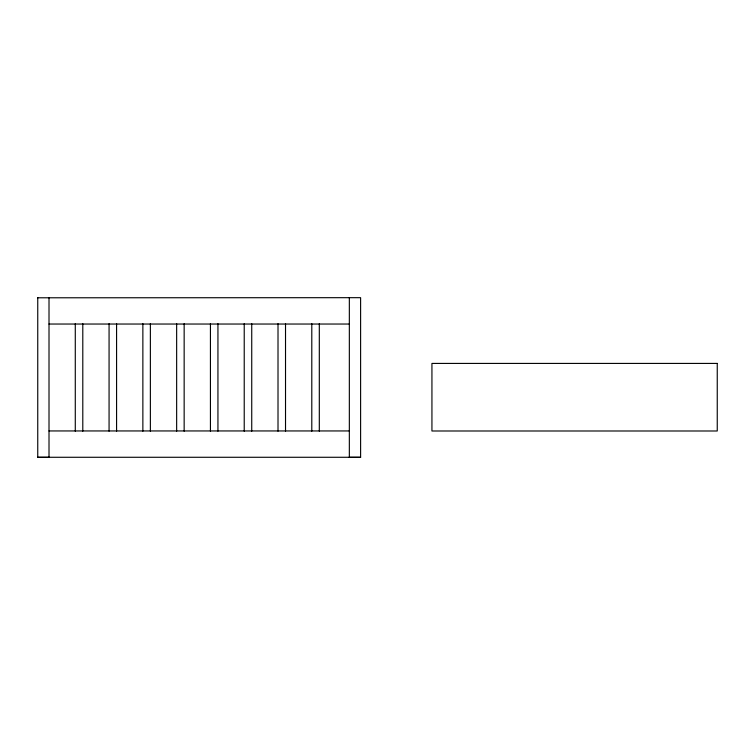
<?xml version="1.0" encoding="UTF-8"?>
<svg xmlns="http://www.w3.org/2000/svg" width="755" height="755" viewBox="0 0 755 755"><rect width="100%" height="100%" fill="white"/><g stroke="black" fill="none" stroke-linecap="round" stroke-linejoin="round"><path stroke-width="1.13" d="M37.75 297.791L360.607 297.678L360.607 457.322L349.339 457.322M49.009 324.037L349.339 324.037M49.009 430.945L349.339 430.945M37.75 457.275L360.607 457.275M49.009 457.322L37.75 457.322L37.75 297.678M349.339 297.678L349.339 457.275M319.308 323.706L319.308 431.199M311.796 323.706L311.796 431.199M285.522 323.706L285.522 431.199M278.01 323.706L278.01 431.199M251.736 323.706L251.736 431.199M244.224 323.706L244.224 431.199M217.94 323.706L217.94 431.199M210.437 323.706L210.437 431.199M184.154 323.706L184.154 431.199M176.651 323.706L176.651 431.199M150.368 323.706L150.368 431.199M142.865 323.706L142.865 431.199M116.581 323.706L116.581 431.199M109.069 323.706L109.069 431.199M82.795 323.706L82.795 431.199M75.283 323.706L75.283 431.199M49.009 297.678L49.009 457.275M717.25 363.419L431.935 363.419L431.935 430.992L717.25 430.992L717.25 363.419"/></g></svg>
